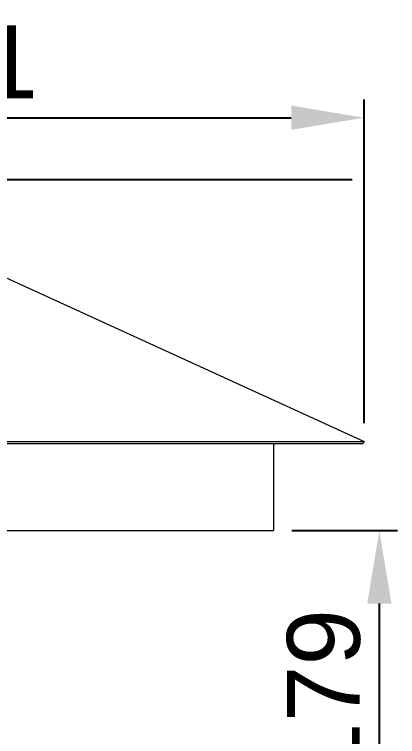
# Model space of a CAD drawing. Header units: millimetres. Extents: x 311 to 4068, y 1050 to 3803.
# Drawn here: x 2656.6 to 2866.9, y 3406.4 to 3802.8 of the extents above; entities that cross this region are included whole.
import ezdxf

# ---------------------------------------------------------------- set-up
doc = ezdxf.new("R2010")
doc.units = ezdxf.units.MM
doc.layers.add('ZANO_R', color=7, linetype='Continuous', lineweight=0)
doc.layers.add('ZANO_W', color=1, linetype='Continuous', lineweight=0)
doc.styles.get("Standard").update_dxf_attribs({"font": 'ARIALUNI.TTF'})
doc.dimstyles.new('pl i ang', dxfattribs={"dimtxt": 50, "dimasz": 50, "dimexe": 1.25, "dimexo": 0.625, "dimgap": 10, "dimtad": 1, "dimtoh": 1, "dimtxsty": 'Standard', "dimcen": 2.5, "dimclrd": 1, "dimclre": 1, "dimclrt": 1, "dimadec": 0, "dimazin": 0, "dimtfac": 1, "dimtmove": 0, "dimatfit": 3, "dimfxl": 1, "dimarcsym": 1})

# ---------------------------------------------------------------- blocks, each defined once
blk = doc.blocks.new('*D398')
at = {"layer": 'ZANO_W', "color": 1, "lineweight": -2}
for p, q in [((2842.06, 3712.07), (2365.91, 3712.07)), ((2375.91, 3381.51), (2375.91, 3672.07)), ((2438.59, 3341.51), (2365.91, 3341.51))]:
    blk.add_line(p, q, dxfattribs=at)
at = {"layer": 'ZANO_W', "color": 1}
for points in [[(2382.58, 3672.07), (2369.25, 3672.07), (2375.91, 3712.07)], [(2369.25, 3381.51), (2382.58, 3381.51), (2375.91, 3341.51)]]:
    blk.add_solid(points, dxfattribs=at)
at = {"layer": 'ZANO_W', "color": 1, "insert": (2345.48, 3526.79), "char_height": 40, "attachment_point": 5, "rotation": 90}
blk.add_mtext('371', dxfattribs=at)
blk = doc.blocks.new('*D402')
at = {"layer": 'ZANO_W', "color": 1, "lineweight": -2}
for p, q in [((2397.29, 3578.41), (2397.29, 3756.08)), ((2848.54, 3578.41), (2848.54, 3756.08)), ((2437.29, 3746.08), (2808.54, 3746.08))]:
    blk.add_line(p, q, dxfattribs=at)
at = {"layer": 'ZANO_W', "color": 1}
for points in [[(2437.29, 3752.75), (2437.29, 3739.42), (2397.29, 3746.08)], [(2808.54, 3739.42), (2808.54, 3752.75), (2848.54, 3746.08)]]:
    blk.add_solid(points, dxfattribs=at)
at = {"layer": 'ZANO_W', "color": 1, "insert": (2622.91, 3776.52), "char_height": 40, "attachment_point": 5}
blk.add_mtext('451', dxfattribs=at)
blk = doc.blocks.new('*D410')
at = {"layer": 'ZANO_W', "color": 1, "lineweight": -2}
for p, q in [((2808.91, 3519.42), (2866.94, 3519.42)), ((2856.94, 3380.21), (2856.94, 3479.42)), ((2808.58, 3340.21), (2866.94, 3340.21))]:
    blk.add_line(p, q, dxfattribs=at)
at = {"layer": 'ZANO_W', "color": 1}
for points in [[(2863.6, 3479.42), (2850.27, 3479.42), (2856.94, 3519.42)], [(2850.27, 3380.21), (2863.6, 3380.21), (2856.94, 3340.21)]]:
    blk.add_solid(points, dxfattribs=at)
at = {"layer": 'ZANO_W', "color": 1, "insert": (2826.5, 3429.81), "char_height": 40, "attachment_point": 5, "rotation": 90}
blk.add_mtext('179', dxfattribs=at)

msp = doc.modelspace()

# ---------------------------------------------------------------- linework, layer by layer
at = {"layer": 'ZANO_R'}
for p, q in [((2629.54, 3668.41), (2848.54, 3568.41)), ((2623.42, 3568.41), (2848.54, 3568.41)), ((2848.54, 3568.41), (2847.92, 3567.05)), ((2847.91, 3567.05), (2623.41, 3567.05)), ((2798.91, 3567.05), (2798.91, 3519.42)), ((2623.41, 3519.42), (2798.91, 3519.42))]:
    msp.add_line(p, q, dxfattribs=at)

# ---------------------------------------------------------------- dimensions: what is measured, and where the dimension line sits
at = {"layer": 'ZANO_W'}
dim = msp.add_linear_dim(base=(2848.54, 3746.08), p1=(2397.29, 3568.41), p2=(2848.54, 3568.41), dimstyle='pl i ang', override={"dimtxt": 40, "dimasz": 40, "dimexe": 10, "dimexo": 10, "dimtoh": 0, "dimdec": 0, "dimtdec": 0, "dimtmove": 1}, dxfattribs=at)
dim.commit()
dim.dimension.update_dxf_attribs({"geometry": '*D402', "text_midpoint": (2622.91, 3776.52)})
for base, p1, p2, picture, middle in [((2375.91, 3712.07), (2448.59, 3341.51), (2852.06, 3712.07), '*D398', (2345.48, 3526.79)), ((2856.94, 3519.42), (2798.58, 3340.21), (2798.91, 3519.42), '*D410', (2826.5, 3429.81))]:
    dim = msp.add_linear_dim(base=base, p1=p1, p2=p2, angle=90, dimstyle='pl i ang', override={"dimtxt": 40, "dimasz": 40, "dimexe": 10, "dimexo": 10, "dimtoh": 0, "dimdec": 0, "dimtdec": 0, "dimtmove": 1}, dxfattribs=at)
    dim.commit()
    dim.dimension.update_dxf_attribs({"geometry": picture, "text_midpoint": middle})

doc.saveas('drawing.dxf')
